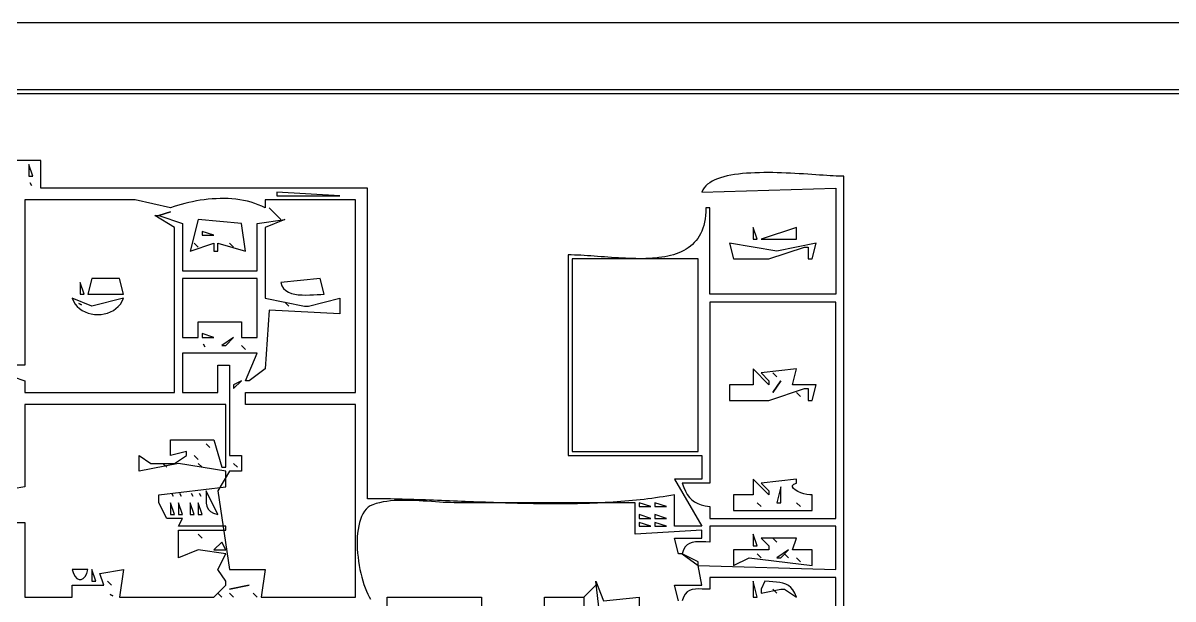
# Model space of a CAD drawing. Extents: x 0 to 1224, y 0 to 793.
# Drawn here: x 657.5 to 949.7, y 644.5 to 791 of the extents above; entities that cross this region are included whole.
import ezdxf

# ---------------------------------------------------------------- set-up
doc = ezdxf.new("R2010")
doc.units = 0
doc.layers.add('C7', color=7, linetype='CONTINUOUS')

msp = doc.modelspace()

# ---------------------------------------------------------------- linework, layer by layer
at = {"layer": 'C7'}
for points in [[(0, 791), (0, 0), (1224, 0), (1224, 791), (0, 791)], [(36, 774), (36, 17), (1206, 17), (1206, 774), (36, 774)], [(37, 773), (37, 18), (1205, 18), (1205, 773), (37, 773)], [(866, 547), (866, 752), (865.4256, 752.0066), (864.789, 752.0256), (864.094, 752.0557), (863.344, 752.0955), (862.5427, 752.1436), (861.6938, 752.1987), (860.8007, 752.2594), (859.8672, 752.3244), (858.8969, 752.3923), (857.8933, 752.4617), (856.86, 752.5314), (855.8008, 752.5999), (854.7191, 752.6659), (853.6186, 752.728), (852.503, 752.785), (851.3758, 752.8353), (850.2406, 752.8778), (849.1011, 752.911), (847.9608, 752.9335), (846.8235, 752.9441), (845.6926, 752.9414), (844.5718, 752.9239), (843.4647, 752.8904), (842.375, 752.8395), (841.3062, 752.7699), (840.2619, 752.6801), (839.2458, 752.5689), (838.2615, 752.4349), (837.3125, 752.2766), (836.4026, 752.0929), (835.5352, 751.8823), (834.7141, 751.6435), (833.9428, 751.375), (833.225, 751.0757), (832.5642, 750.744), (831.9641, 750.3787), (831.4282, 749.9784), (830.9603, 749.5417), (830.5639, 749.0673), (830.2425, 748.5538), (830, 748), (864, 749), (864, 722), (832, 722), (832, 744), (831, 744), (830.9767, 743.0092), (830.909, 742.0684), (830.7981, 741.1761), (830.6452, 740.3313), (830.4514, 739.5328), (830.2178, 738.7793), (829.9457, 738.0696), (829.6363, 737.4026), (829.2906, 736.7769), (828.9099, 736.1915), (828.4953, 735.6452), (828.048, 735.1366), (827.5692, 734.6647), (827.0601, 734.2281), (826.5218, 733.8258), (825.9554, 733.4565), (825.3622, 733.119), (824.7433, 732.812), (824.1, 732.5345), (823.4333, 732.2852), (822.7444, 732.0628), (822.0345, 731.8663), (821.3048, 731.6943), (820.5565, 731.5457), (819.7907, 731.4193), (819.0085, 731.3139), (818.2112, 731.2282), (817.4, 731.1611), (816.5759, 731.1114), (815.7402, 731.0778), (814.8941, 731.0592), (814.0386, 731.0544), (813.175, 731.0621), (812.3045, 731.0812), (811.4282, 731.1104), (810.5473, 731.1485), (809.6629, 731.1944), (808.7763, 731.2468), (807.8886, 731.3046), (807.0009, 731.3665), (806.1145, 731.4313), (805.2305, 731.4979), (804.35, 731.565), (803.4743, 731.6314), (802.6046, 731.6959), (801.7419, 731.7573), (800.8875, 731.8145), (800.0425, 731.8661), (799.2081, 731.9111), (798.3855, 731.9482), (797.5758, 731.9761), (796.7802, 731.9938), (796, 732), (796, 681), (830, 681), (830, 675), (823, 675), (830, 663), (823, 663), (823, 671), (822.0483, 670.83), (821.0933, 670.6679), (820.1349, 670.5134), (819.1734, 670.3664), (818.2088, 670.2268), (817.2411, 670.0943), (816.2705, 669.9689), (815.2971, 669.8504), (814.3208, 669.7386), (813.3418, 669.6335), (812.3603, 669.5349), (811.3762, 669.4425), (810.3896, 669.3564), (809.4007, 669.2762), (808.4095, 669.202), (807.4161, 669.1335), (806.4205, 669.0705), (805.423, 669.0131), (804.4235, 668.9609), (803.4221, 668.9139), (802.419, 668.8718), (801.4141, 668.8347), (800.4076, 668.8022), (799.3996, 668.7744), (798.3902, 668.7509), (797.3794, 668.7317), (796.3673, 668.7167), (795.354, 668.7056), (794.3395, 668.6984), (793.3241, 668.6948), (792.3077, 668.6948), (791.2904, 668.6982), (790.2724, 668.7049), (789.2536, 668.7146), (788.2343, 668.7273), (787.2144, 668.7429), (786.194, 668.7611), (785.1733, 668.7818), (784.1523, 668.8049), (783.1311, 668.8302), (782.1098, 668.8576), (781.0884, 668.8869), (780.0671, 668.9181), (779.0459, 668.9509), (778.025, 668.9851), (777.0043, 669.0208), (775.984, 669.0576), (774.9642, 669.0955), (773.945, 669.1343), (772.9263, 669.1739), (771.9084, 669.2141), (770.8913, 669.2547), (769.8751, 669.2957), (768.8598, 669.3369), (767.8456, 669.3781), (766.8325, 669.4192), (765.8207, 669.4601), (764.8101, 669.5005), (763.8009, 669.5404), (762.7932, 669.5796), (761.7871, 669.618), (760.7825, 669.6554), (759.7797, 669.6916), (758.7787, 669.7266), (757.7795, 669.7601), (756.7824, 669.7921), (755.7873, 669.8223), (754.7943, 669.8507), (753.8035, 669.8771), (752.815, 669.9013), (751.8289, 669.9233), (750.8453, 669.9427), (749.8642, 669.9596), (748.8858, 669.9737), (747.91, 669.985), (746.9371, 669.9932), (745.967, 669.9982), (745, 670), (745, 749), (662, 749), (662, 756), (643, 756)], [(659, 755), (659, 752), (660, 752), (659, 755)], [(659.333313, 750.333313), (659.666687, 749.666687), (659.333313, 750.333313)], [(722, 748), (722, 747), (738, 747), (722, 748)], [(652, 702), (658, 700), (658, 697), (696, 697), (696, 739), (691, 742), (692, 742), (698, 740), (698, 728), (717, 728), (717, 740), (724, 741), (719, 739), (719, 721), (729, 719), (730, 719), (738, 721), (738, 717), (720, 718), (719, 703), (715, 700), (714, 700), (717, 707), (698, 707), (698, 697), (707, 697), (707, 704), (710, 704), (710, 681), (713, 681), (713, 677), (710, 677), (707, 672), (710, 652), (719, 652), (718, 645), (742, 645), (742, 694), (714, 694), (714, 697), (742, 697), (742, 746), (719, 746), (719, 744), (718.1443, 744.416), (717.2643, 744.7879), (716.3622, 745.1169), (715.4399, 745.4041), (714.4994, 745.6509), (713.5428, 745.8584), (712.5721, 746.0279), (711.5894, 746.1608), (710.5965, 746.2581), (709.5957, 746.3211), (708.5889, 746.3512), (707.5781, 746.3494), (706.5654, 746.3171), (705.5528, 746.2556), (704.5423, 746.166), (703.5359, 746.0495), (702.5357, 745.9075), (701.5438, 745.7412), (700.562, 745.5518), (699.5925, 745.3405), (698.6373, 745.1086), (697.6985, 744.8574), (696.7779, 744.5881), (695.8777, 744.3018), (695, 744), (686, 746), (658, 746), (658, 704), (654, 704)], [(692, 742), (695, 743), (692, 742)], [(720, 744), (723, 741), (720, 744)], [(702, 741), (700, 733), (706, 735), (706, 733), (707, 733), (707, 735), (714, 733), (713, 740), (702, 741)], [(703, 738), (703, 737), (706, 737), (703, 738)], [(843, 739), (843, 736), (844, 736), (843, 739)], [(845, 736), (854, 736), (854, 739), (845, 736)], [(701, 735), (702, 734), (701, 735)], [(710, 735), (711, 734), (710, 735)], [(837, 735), (838, 731), (847, 731), (856, 734), (857, 734), (857, 731), (858, 731), (859, 735), (849, 733), (837, 735)], [(797, 731), (797, 682), (829, 682), (829, 731), (797, 731)], [(672, 725), (672, 722), (673, 722), (672, 725)], [(675, 726), (674, 722), (683, 722), (682, 726), (675, 726)], [(698, 726), (698, 711), (702, 711), (702, 715), (713, 715), (713, 711), (717, 711), (717, 726), (698, 726)], [(723, 725), (723.2786, 724.1581), (723.7044, 723.4737), (724.2601, 722.9315), (724.9283, 722.5162), (725.6918, 722.2127), (726.5333, 722.0058), (727.4355, 721.8801), (728.3811, 721.8206), (729.353, 721.812), (730.3337, 721.8391), (731.3061, 721.8867), (732.2527, 721.9395), (733.1565, 721.9823), (734, 722), (733, 726), (723, 725)], [(670, 721), (670.3297, 720.2119), (670.7606, 719.5068), (671.2814, 718.8846), (671.881, 718.3453), (672.548, 717.889), (673.2712, 717.5157), (674.0393, 717.2253), (674.8412, 717.0178), (675.6656, 716.8933), (676.5011, 716.8517), (677.3367, 716.8932), (678.1609, 717.0175), (678.9627, 717.2249), (679.7307, 717.5152), (680.4537, 717.8886), (681.1204, 718.3448), (681.7196, 718.8841), (682.2401, 719.5064), (682.6707, 720.2117), (683, 721), (675, 719), (670, 721)], [(671.666687, 719.666687), (672.333313, 719.333313), (671.666687, 719.666687)], [(724, 720), (725, 719), (724, 720)], [(832, 720), (832, 674), (825, 674), (825.3656, 672.8854), (825.7795, 671.9139), (826.2514, 671.0748), (826.791, 670.3571), (827.4081, 669.7503), (828.1127, 669.2434), (828.9143, 668.8257), (829.8229, 668.4864), (830.8482, 668.2147), (832, 668), (832, 665), (864, 665), (864, 720), (832, 720)], [(703, 712), (703, 711), (706, 711), (703, 712)], [(708, 709), (709, 709), (711, 711), (708, 709)], [(703.333313, 709.333313), (703.666687, 708.666687), (703.333313, 709.333313)], [(713, 709), (714, 708), (713, 709)], [(843, 703), (843, 699), (837, 699), (837, 695), (847, 695), (856, 698), (857, 698), (857, 695), (858, 695), (859, 699), (853, 699), (854, 703), (845, 702), (847, 700), (847, 699), (843, 703)], [(848, 702), (849, 701), (848, 702)], [(713, 700), (711, 699), (711, 698), (713, 700)], [(850, 700), (848, 697), (850, 700)], [(854, 697), (855, 696), (854, 697)], [(651, 664), (658, 664), (658, 645), (670, 645), (670, 648), (678, 648), (677, 651), (683, 652), (682, 645), (706, 645), (709, 648), (709, 649), (707, 652), (709, 656), (702, 657), (697, 655), (697, 662), (709, 662), (709, 663), (697, 663), (698, 665), (694, 665), (692, 669), (692, 670), (692, 671), (709, 673), (709, 677), (697, 679), (687, 677), (687, 681), (690, 679), (695, 679), (696, 679), (699, 681), (699, 682), (695, 681), (695, 685), (706, 685), (708, 678), (709, 678), (709, 694), (658, 694), (658, 673), (652, 672)], [(704, 684), (705, 683), (704, 684)], [(701, 681), (702, 680), (701, 681)], [(693, 679), (694, 678), (693, 679)], [(702, 679), (703, 678), (702, 679)], [(711, 679), (712, 678), (711, 679)], [(843, 675), (843, 671), (838, 671), (838, 667), (858, 667), (858, 671), (857.3912, 670.9629), (856.6661, 671.0507), (855.8799, 671.2425), (855.0876, 671.5171), (854.3443, 671.8537), (853.7052, 672.2312), (853.2253, 672.6288), (852.9597, 673.0254), (852.9635, 673.4001), (853.2919, 673.732), (854, 674), (854, 675), (845, 674), (847, 672), (847, 671), (843, 675)], [(704, 672), (703.9932, 670.855), (703.9959, 669.8175), (704.0579, 668.8901), (704.229, 668.0756), (704.5589, 667.3766), (705.0975, 666.7959), (705.8946, 666.3361), (707, 666), (704, 672)], [(850, 673), (849, 669), (850, 669), (850, 673)], [(695.333313, 671.333313), (695.666687, 670.666687), (695.333313, 671.333313)], [(697.333313, 671.333313), (697.666687, 670.666687), (697.333313, 671.333313)], [(700.333313, 671.333313), (700.666687, 670.666687), (700.333313, 671.333313)], [(702.333313, 671.333313), (702.666687, 670.666687), (702.333313, 671.333313)], [(824, 644), (823, 648), (830, 648), (829, 653), (864, 652), (864, 663), (832, 663), (832, 659), (831.0083, 659.0163), (830.0571, 659.0447), (829.1555, 659.0543), (828.3126, 659.0141), (827.5375, 658.8934), (826.8395, 658.6612), (826.2275, 658.2867), (825.7109, 657.7389), (825.2986, 656.9869), (825, 656), (824, 656), (823, 660), (830, 660), (830, 662), (813, 661), (813, 669), (767, 669), (766.1157, 669.0105), (765.197, 669.04), (764.2475, 669.0847), (763.2713, 669.1412), (762.2722, 669.2059), (761.254, 669.2754), (760.2208, 669.346), (759.1763, 669.4144), (758.1245, 669.4768), (757.0692, 669.5299), (756.0143, 669.5701), (754.9637, 669.5938), (753.9214, 669.5976), (752.8911, 669.5779), (751.8768, 669.5312), (750.8823, 669.4539), (749.9116, 669.3426), (748.9686, 669.1937), (748.057, 669.0036), (747.1809, 668.7689), (746.3441, 668.4861), (745.7372, 668.1983), (745.1867, 667.8191), (744.691, 667.3543), (744.2485, 666.8098), (743.8575, 666.1913), (743.5165, 665.5048), (743.224, 664.7562), (742.9783, 663.9513), (742.7778, 663.0959), (742.6209, 662.196), (742.5062, 661.2574), (742.4319, 660.286), (742.3964, 659.2877), (742.3983, 658.2682), (742.4359, 657.2335), (742.5076, 656.1895), (742.6119, 655.142), (742.7471, 654.0969), (742.9116, 653.06), (743.1039, 652.0372), (743.3224, 651.0344), (743.5655, 650.0574), (743.8316, 649.1122), (744.1192, 648.2045), (744.4265, 647.3403), (744.7521, 646.5254), (745.0944, 645.7656), (745.4517, 645.0669), (745.8225, 644.4352)], [(695, 669), (695, 666), (696, 666), (695, 669)], [(697, 669), (697, 666), (698, 666), (697, 669)], [(700, 669), (700, 666), (701, 666), (700, 669)], [(702, 669), (702, 666), (703, 666), (702, 669)], [(814, 669), (814, 668), (817, 668), (814, 669)], [(818, 669), (818, 668), (821, 668), (818, 669)], [(844, 669), (845, 668), (844, 669)], [(854, 669), (855, 668), (854, 669)], [(814, 666), (814, 665), (817, 665), (814, 666)], [(814, 664), (814, 663), (817, 663), (814, 664)], [(818, 666), (818, 665), (821, 665), (818, 666)], [(818, 664), (818, 663), (821, 663), (818, 664)], [(702, 661), (703, 660), (702, 661)], [(843, 661), (843, 658), (844, 658), (843, 661)], [(706, 657), (709, 657), (708, 659), (706, 657)], [(845, 660), (847, 658), (847, 657), (838, 657), (838, 653), (842, 655), (858, 653), (858, 657), (853, 657), (854, 660), (845, 660)], [(848, 660), (849, 659), (848, 660)], [(825, 656), (829, 653), (829, 654), (825, 656)], [(844, 656), (845, 655), (844, 656)], [(849, 655), (850, 655), (852, 657), (849, 655)], [(851, 656), (852, 655), (851, 656)], [(854, 655), (855, 654), (854, 655)], [(670, 652), (670.3078, 650.9756), (670.7181, 650.2074), (671.2016, 649.6952), (671.7289, 649.4391), (672.2709, 649.4391), (672.7982, 649.6952), (673.2817, 650.2074), (673.692, 650.9756), (674, 652), (670, 652)], [(675, 652), (675, 649), (676, 649), (675, 652)], [(679, 649), (680, 648), (679, 649)], [(804, 641), (803, 649), (805, 644), (814, 645), (814, 571)], [(864, 640), (864, 650), (832, 650), (832, 647), (831.0083, 647.0163), (830.0571, 647.0447), (829.1555, 647.0542), (828.3126, 647.0141), (827.5375, 646.8934), (826.8395, 646.6612), (826.2275, 646.2866), (825.7109, 645.7388), (825.2986, 644.9869), (825, 644)], [(843, 649), (843, 645), (844, 645), (843, 649)], [(846, 649), (845, 647), (845, 646), (850, 647), (851, 647), (854, 645), (853.5939, 646.0113), (853.1197, 646.8227), (852.5786, 647.4576), (851.972, 647.9394), (851.3011, 648.2917), (850.5672, 648.538), (849.7718, 648.7016), (848.916, 648.8062), (848.0012, 648.8751), (847.0288, 648.9319), (846, 649)], [(707, 646), (708, 645), (707, 646)], [(710, 647), (715, 648), (710, 647)], [(710, 646), (711, 645), (710, 646)], [(716, 646), (717, 645), (716, 646)], [(800, 645), (803, 648), (800, 645)], [(848, 647), (849, 646), (848, 647)], [(679.666687, 645.666687), (680.333313, 645.333313), (679.666687, 645.666687)], [(750, 622), (750, 645), (774, 645), (774, 642)], [(790, 642), (790, 645), (800, 645), (800, 641)]]:
    msp.add_lwpolyline(points, dxfattribs=at)

doc.saveas('drawing.dxf')
